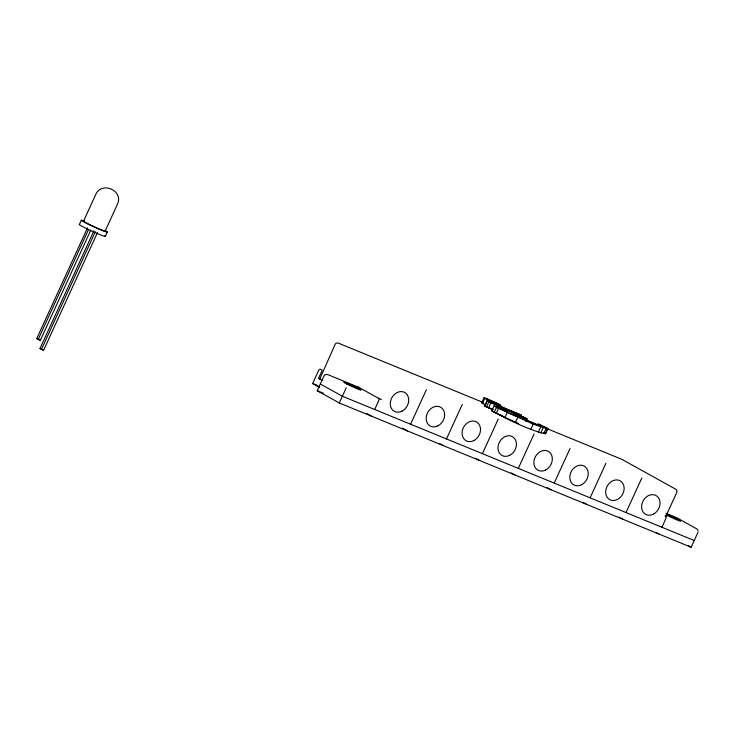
<?xml version="1.0" encoding="UTF-8"?>
<svg xmlns="http://www.w3.org/2000/svg" width="735" height="735" viewBox="0 0 735 735"><rect width="100%" height="100%" fill="white"/><g stroke="black" fill="none" stroke-linecap="round" stroke-linejoin="round"><path stroke-width="1.1" d="M79.334 224.607L81.319 220.27M83.487 221.244L95.614 194.775C101.311 180.645 124.325 190.585 117.288 204.55L105.169 231.02M90.8 230.11L40.379 340.259L38.22 339.377L88.65 229.228M97.507 232.536L43.622 350.227L41.472 349.346L40.002 348.528L93.887 230.836M41.472 349.346L95.357 231.644M105.353 236.339L107.338 232.003M319.459 387.29L312.632 383.495L318.42 370.844A2.389 1.396 -67.7 0 1 320.644 369.356L322.233 370.238L318.531 378.332L322.536 380.555M319.753 379.012L335.178 344.274L335.996 343.3L337.751 342.896L482.812 402.311M698.094 532.048L691.139 547.235L339.294 402.973L317.226 390.726L324.181 375.539M339.294 402.973L346.249 387.786M374.694 409.496L378.562 401.034A2.389 1.396 -67.7 0 0 378.332 398.186L358.708 387.299L328.196 374.786L326.551 374.363L324.539 375.025M410.589 424.214L426.392 389.715M446.494 438.942L462.287 404.434M485.192 405.013L481.747 402.752L484.117 397.589L499.249 404.296L500.682 405.297L498.808 404.893L503.714 407.622L521.308 415.11L507.325 409.57L528.309 421.026L538.387 425.427L540.877 426.309L541.327 425.822L537.662 424.178L538.691 423.957L547.722 428.477L545.48 433.76L543.698 432.943M482.408 403.57L484.778 398.398L484.117 397.589M492.643 409.689L484.733 406.143L487.562 399.849L484.778 398.398M484.733 406.143L487.186 400.878L500.976 406.501L487.562 399.849M486.469 407.061L488.839 401.898L487.186 400.878M488.545 408.008L490.906 402.844L504.247 408.311L522.502 418.638L511.918 414.402L494.131 405.72L491.761 410.893C508.216 419.749 525.626 428.431 543.744 433.586L546.114 428.422L544.286 426.962L547.841 428.588M494.076 412.712L496.437 407.548L494.131 405.72M496.217 413.456L498.587 408.292L533.178 424.168L546.114 428.422M482.399 453.66L498.192 419.161M504.89 417.728L507.251 412.555M515.354 422.588L517.716 417.425M525.883 421.127L527.013 418.867L516.677 414.117L526.83 419.06M526.067 420.935L527.013 418.867M530.808 429.332L533.178 424.168M518.304 468.379L534.097 433.88M538.296 432.198L540.666 427.035M540.767 432.979L543.137 427.807M545.48 433.76L547.722 428.477M554.199 483.097L570.002 448.598M590.104 497.825L605.897 463.316M626.009 512.543L641.802 478.044M664.982 515.896L665.919 516.191L676.852 492.321L676.917 490.502L676.2 489.501L621.966 459.375L546.546 428.45M661.913 527.261L665.781 518.8A2.389 1.396 -67.7 0 0 665.552 515.952L665.919 516.191M38.22 339.377L36.75 338.559L87.502 227.85M319.385 378.773L319.9 378.902M496.437 407.548L498.587 408.292M481.747 402.752L483.713 403.515M484.824 406.042L493.304 409.505M84.305 221.134L81.511 220.123A14.342 0.799 24.6 0 0 97.002 228.218A14.342 0.799 24.6 0 0 105.096 230.551M526.361 420.172L538.048 424.968M515.501 422.175L518.579 423.443M665.928 513.26L676.448 517.578L696.817 528.906L698.186 530.771M312.632 383.495L316.849 385.223M315.453 385.057L319.67 386.794M694.226 540.51L342.381 396.248L320.304 384.001M317.226 390.726L323.483 393.289M36.75 338.559L40.379 340.259M40.002 348.528L43.622 350.227M500.085 414.981L502.823 416.139L491.761 410.893M381.355 399.601L378.332 398.186M514.482 421.761L499.874 414.99M488.839 401.898L490.906 402.844M543.349 432.639L545.352 433.641M688.135 545.563L691.139 547.235M655.822 532.315L658.826 533.987M618.916 517.045L622.931 519.268M583.011 502.317L587.026 504.55M547.106 487.599L551.121 489.822M511.211 472.881L515.217 475.104M475.306 458.162L479.321 460.386M439.401 443.435L443.416 445.667M402.495 428.156L407.512 430.94M366.59 413.438L371.607 416.221M666.994 514.408A9.564 0.533 24.6 0 1 678.625 519.829A9.564 0.533 24.6 0 1 677.973 520.325A9.564 0.533 24.6 0 1 666.232 514.987M357.55 387.455A2.389 1.396 -67.7 0 1 358.708 387.299M104.655 235.797A14.342 0.799 24.6 0 1 93.327 231.801A14.342 0.799 24.6 0 1 79.527 224.469M104.59 230.57A11.953 0.671 24.6 0 1 93.731 226.591A11.953 0.671 24.6 0 1 84.534 221.345M508.087 411.04C486.754 402.128 500.838 407.043 508.087 411.04M525.883 418.435L518.166 414.797L525.883 418.435M488.123 399.371L486.791 399.022L498.036 404.075L488.123 399.371M507.306 410.856L499.699 407.227L507.306 410.856M653.36 514.178A10.759 8.71 -61 0 0 657.219 496.355A10.759 8.71 -61 0 0 641.857 504.256A10.759 8.71 -61 0 0 653.36 514.178M581.56 484.733A10.759 8.71 -61 0 0 585.418 466.918A10.759 8.71 -61 0 0 570.048 474.819A10.759 8.71 -61 0 0 581.56 484.733M402.045 411.131A10.759 8.71 -61 0 0 405.904 393.308A10.759 8.71 -61 0 0 390.533 401.209A10.759 8.71 -61 0 0 402.045 411.131M473.854 440.577A10.759 8.71 -61 0 0 477.713 422.754A10.759 8.71 -61 0 0 462.343 430.655A10.759 8.71 -61 0 0 473.854 440.577M509.75 455.296A10.759 8.71 -61 0 0 513.609 437.472A10.759 8.71 -61 0 0 498.247 445.373A10.759 8.71 -61 0 0 509.75 455.296M545.655 470.014A10.759 8.71 -61 0 0 549.514 452.19A10.759 8.71 -61 0 0 534.143 460.092A10.759 8.71 -61 0 0 545.655 470.014M437.95 425.85A10.759 8.71 -61 0 0 441.808 408.035A10.759 8.71 -61 0 0 426.438 415.937A10.759 8.71 -61 0 0 437.95 425.85M617.464 499.46A10.759 8.71 -61 0 0 621.323 481.636A10.759 8.71 -61 0 0 605.952 489.538A10.759 8.71 -61 0 0 617.464 499.46M346.7 383.973A9.564 0.533 24.6 0 0 360.913 390.12A9.564 0.533 24.6 0 0 349.483 384.249A9.564 0.533 24.6 0 0 346.7 383.973"/></g></svg>
